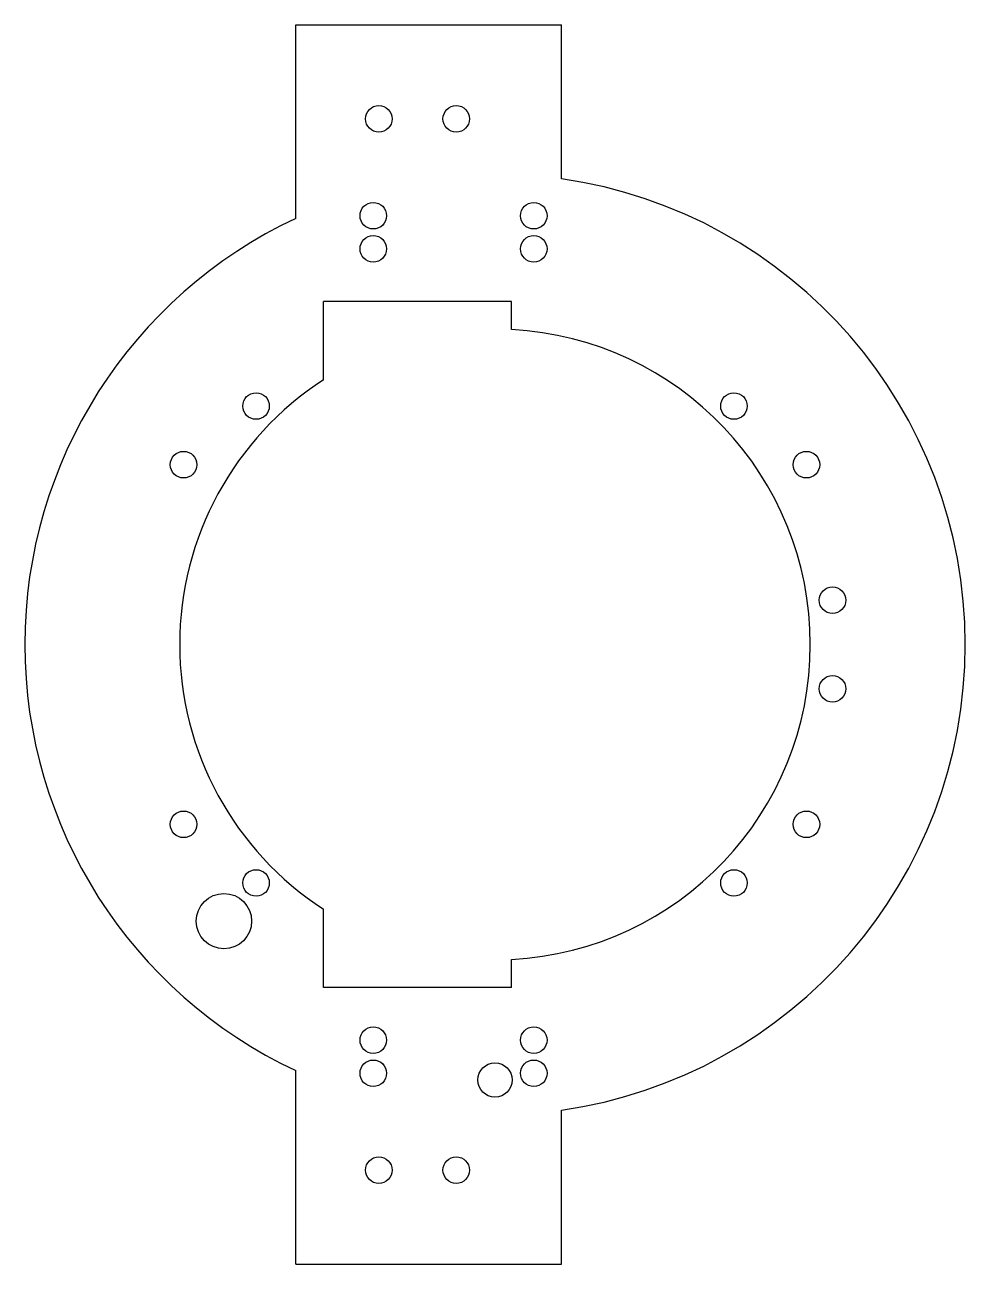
# Model space of a CAD drawing. Header units: millimetres. Extents: x 0 to 170, y 0 to 224.
import ezdxf

# ---------------------------------------------------------------- set-up
doc = ezdxf.new("R2010")
doc.units = ezdxf.units.MM

msp = doc.modelspace()

# ---------------------------------------------------------------- linework, layer by layer
at = {"layer": 'sheet_layer'}
for p, q in [((49, 224), (97, 224)), ((49, 189), (49, 224)), ((97, 196.149), (97, 224)), ((88, 174), (54, 174)), ((54, 159.833), (54, 174)), ((88, 168.921), (88, 174)), ((54, 50), (54, 64.167)), ((88, 50), (88, 55.079)), ((88, 50), (54, 50)), ((49, 0), (49, 35)), ((97, 0), (97, 27.851)), ((49, 0), (97, 0))]:
    msp.add_line(p, q, dxfattribs=at)
for centre, radius in [((64, 207), 2.4), ((78, 207), 2.4), ((63, 189.5), 2.4), ((92, 189.5), 2.4), ((63, 183.5), 2.4), ((92, 183.5), 2.4), ((41.8, 155.1), 2.4), ((128.2, 155.1), 2.4), ((28.71, 144.5), 2.4), ((141.29, 144.5), 2.4), ((146, 120), 2.4), ((146, 104), 2.4), ((28.71, 79.5), 2.4), ((141.29, 79.5), 2.4), ((41.8, 68.9), 2.4), ((128.2, 68.9), 2.4), ((36, 62), 5), ((63, 40.5), 2.4), ((92, 40.5), 2.4), ((63, 34.5), 2.4), ((85, 33.3), 3.1), ((92, 34.5), 2.4), ((64, 17), 2.4), ((78, 17), 2.4)]:
    msp.add_circle(centre, radius, dxfattribs=at)
for radius, start, end in [(85, 0, 81.8841), (85, 115.058, -115.058), (57, 0, 86.983), (57, 122.947, -122.947), (57, -86.983, 0), (85, -81.8841, 0)]:
    msp.add_arc((85, 112), radius, start, end, dxfattribs=at)

doc.saveas('drawing.dxf')
